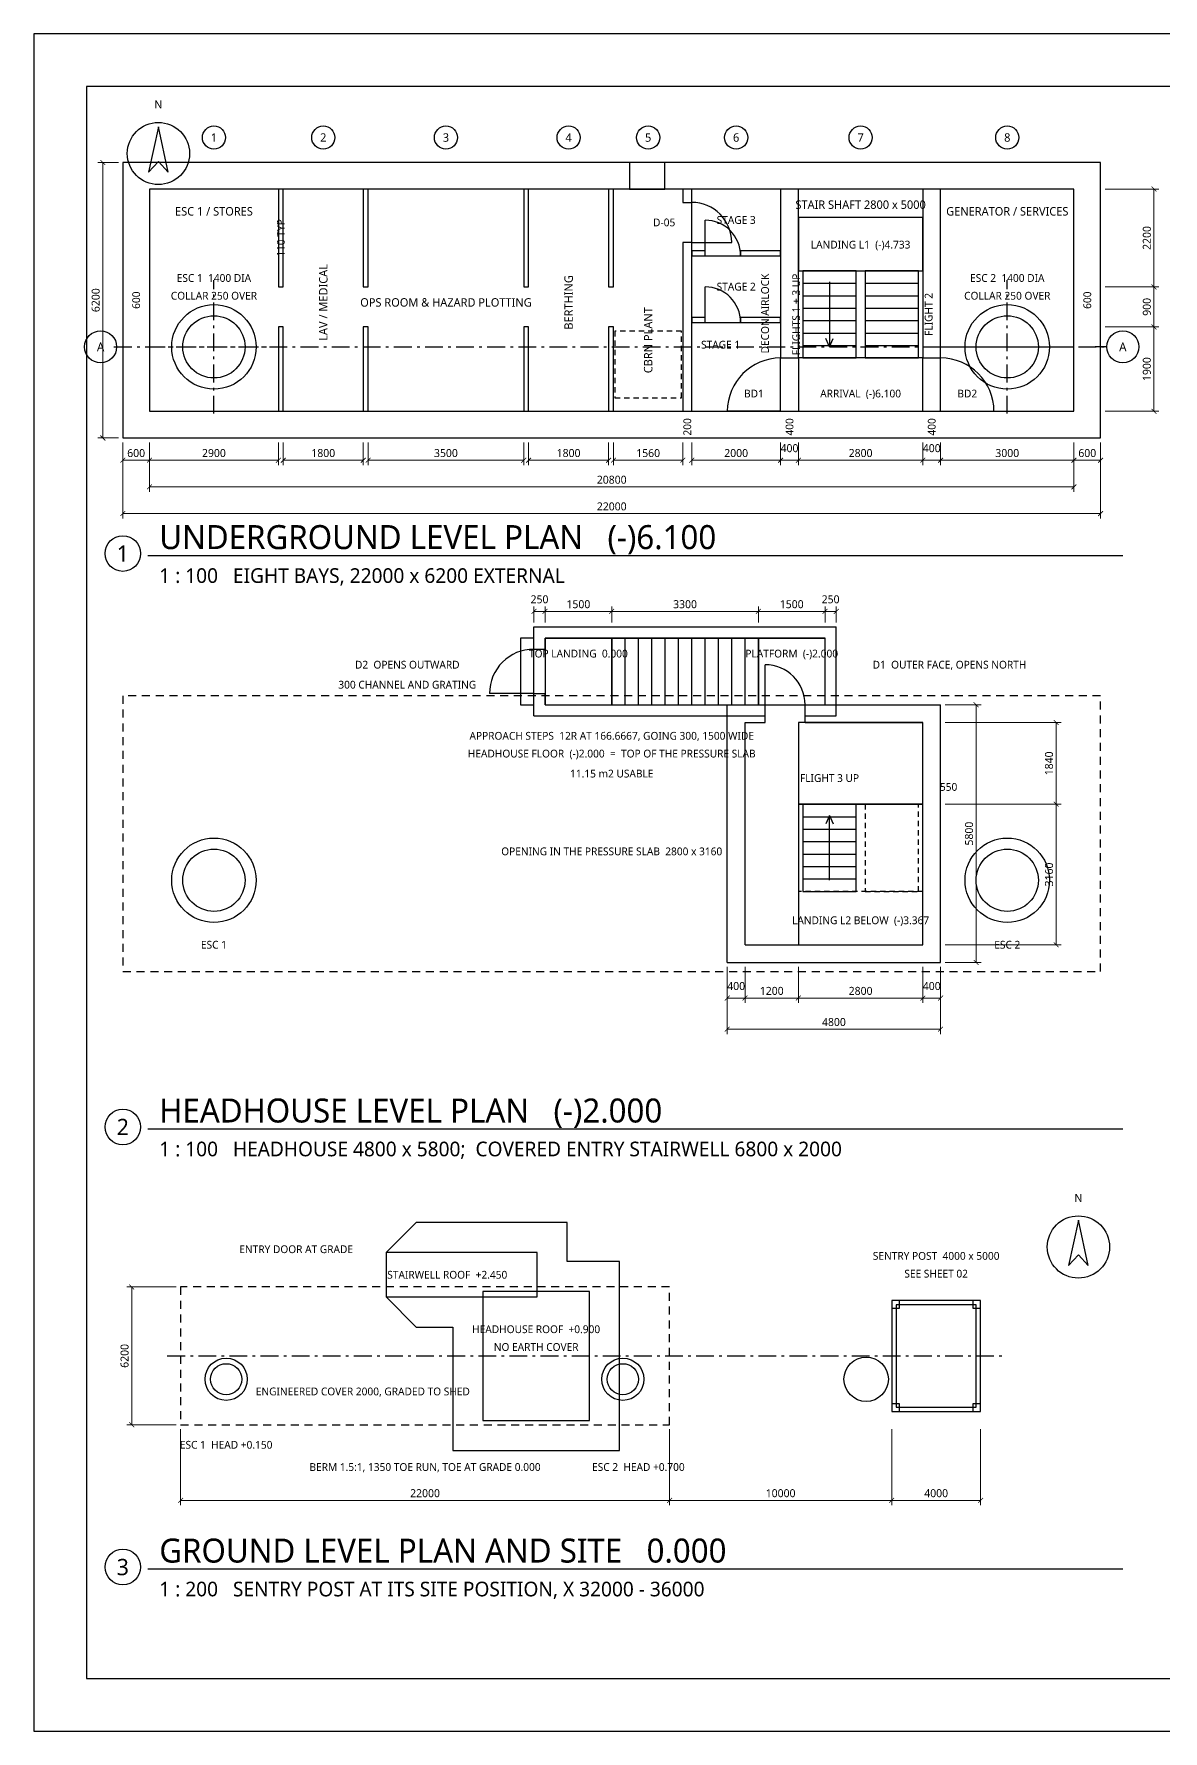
# Model space of a CAD drawing. Header units: millimetres. Extents: x 27 to 567, y 19 to 401.
# Drawn here: x 27 to 281.1, y 19.1 to 400.9 of the extents above; entities that cross this region are included whole.
import ezdxf
from ezdxf.enums import TextEntityAlignment as Align

# ---------------------------------------------------------------- set-up
doc = ezdxf.new("R2010")
doc.units = ezdxf.units.MM
for name, color, linetype in [('A-COVER', 8, 'Continuous'), ('A-EQUIP', 5, 'Continuous'), ('A-OPEN', 1, 'Continuous'), ('A-OVER', 8, 'Continuous'), ('A-WALL', 7, 'Continuous'), ('A-WALL-IN', 7, 'Continuous'), ('S-CENTER', 7, 'Continuous'), ('S-DIM', 7, 'Continuous'), ('S-GRID', 7, 'Continuous'), ('S-SECTION', 7, 'Continuous'), ('S-TEXT', 7, 'Continuous'), ('S-TITLE', 7, 'Continuous')]:
    doc.layers.add(name, color=color, linetype=linetype)
doc.styles.add('OpenSans', font='OpenSans-Regular.ttf')
doc.dimstyles.new('A2-DIM-S', dxfattribs={"dimtxt": 1.8, "dimasz": 1.1, "dimexe": 1.1, "dimexo": 1, "dimgap": 0.7, "dimtad": 1, "dimdec": 0, "dimtxsty": 'OpenSans', "dimblk": 'ARCHTICK', "dimcen": 2.5, "dimclrd": 7, "dimclre": 7, "dimclrt": 7, "dimazin": 3, "dimtfac": 1, "dimtmove": 0, "dimatfit": 3, "dimlwd": 13, "dimlwe": 13})

# ---------------------------------------------------------------- blocks, each defined once
blk = doc.blocks.new('A2-SECMARK')
at = {"layer": 'S-SECTION'}
blk.add_circle((0, 0), 3.6, dxfattribs=at)
blk = doc.blocks.new('A2-NORTH')
at = {"layer": 'S-TITLE'}
blk.add_lwpolyline([(0, 6), (-2.2, -4.2), (0, -1.8), (2.2, -4.2)], close=True, dxfattribs=at)
blk.add_circle((0, 0), 7, dxfattribs=at)
blk = doc.blocks.new('_ARCHTICK')
at = {"color": 0, "linetype": 'BYBLOCK', "const_width": 0.15}
blk.add_lwpolyline([(-0.5, -0.5), (0.5, 0.5)], dxfattribs=at)

msp = doc.modelspace()

# ---------------------------------------------------------------- linework, layer by layer
at = {"layer": 'A-COVER'}
msp.add_lwpolyline([(106.25, 116.75), (113, 110), (121.25, 110), (121.25, 82.25), (158.75, 82.25), (158.75, 124.75), (147, 124.75), (147, 133.5), (113, 133.5), (106.25, 126.75)], dxfattribs=at)
at = {"layer": 'A-EQUIP'}
for points in [[(160.98, 366), (168.98, 366), (168.98, 372), (160.98, 372)], [(136.5, 250), (139.5, 250), (139.5, 265), (136.5, 265)]]:
    msp.add_lwpolyline(points, close=True, dxfattribs=at)
at = {"layer": 'A-OPEN'}
for p, q in [((175, 354), (175, 363)), ((178, 351), (178, 359)), ((175, 354), (184, 354)), ((178, 351), (186, 351)), ((178, 336), (178, 344)), ((178, 336), (186, 336)), ((195, 316), (195, 328)), ((231, 316), (231, 328)), ((195, 316), (183, 316)), ((231, 316), (243, 316)), ((139.5, 262.5), (142, 262.5)), ((139.5, 252.5), (139.5, 262.5)), ((191.5, 250), (191.5, 259)), ((139.5, 252.5), (129.5, 252.5)), ((139.5, 252.5), (142, 252.5)), ((191.5, 246), (191.5, 250)), ((191.5, 250), (200.5, 250)), ((200.5, 246), (200.5, 250))]:
    msp.add_line(p, q, dxfattribs=at)
msp.add_lwpolyline([(199, 196), (227, 196), (227, 227.6), (199, 227.6)], close=True, dxfattribs=at)
for centre, radius in [((67.5, 330.5), 7), ((246, 330.5), 7), ((67.5, 210.5), 7), ((246, 210.5), 7), ((70.25, 98.25), 3.5), ((159.5, 98.25), 3.5)]:
    msp.add_circle(centre, radius, dxfattribs=at)
for centre, radius, start, end in [((175, 354), 9, 0, 90), ((178, 351), 8, 0, 90), ((178, 336), 8, 0, 90), ((195, 316), 12, 90, 180), ((231, 316), 12, 0, 90), ((139.5, 252.5), 10, 90, 180), ((191.5, 250), 9, 0, 90)]:
    msp.add_arc(centre, radius, start, end, dxfattribs=at)
at = {"layer": 'A-OVER'}
for p, q in [((199, 347.6), (200.8, 347.6)), ((202, 347.6), (203.8, 347.6)), ((205, 347.6), (206.8, 347.6)), ((208, 347.6), (209.8, 347.6)), ((211, 347.6), (212.8, 347.6)), ((214, 347.6), (215.8, 347.6)), ((217, 347.6), (218.8, 347.6)), ((220, 347.6), (221.8, 347.6)), ((223, 347.6), (224.8, 347.6)), ((226, 347.6), (227, 347.6)), ((157.98, 334), (157.68, 334)), ((157.68, 334), (157.68, 332.8)), ((160.08, 334), (158.88, 334)), ((162.18, 334), (160.98, 334)), ((164.28, 334), (163.08, 334)), ((166.38, 334), (165.18, 334)), ((168.48, 334), (167.28, 334)), ((170.58, 334), (169.38, 334)), ((172.68, 334), (171.48, 334)), ((172.68, 333.7), (172.68, 334)), ((172.68, 331.6), (172.68, 332.8)), ((157.68, 331.9), (157.68, 330.7)), ((157.68, 329.8), (157.68, 328.6)), ((172.68, 329.5), (172.68, 330.7)), ((172.68, 327.4), (172.68, 328.6)), ((157.68, 327.7), (157.68, 326.5)), ((157.68, 325.6), (157.68, 324.4)), ((172.68, 325.3), (172.68, 326.5)), ((157.68, 323.5), (157.68, 322.3)), ((157.68, 321.4), (157.68, 320.2)), ((172.68, 323.2), (172.68, 324.4)), ((172.68, 321.1), (172.68, 322.3)), ((157.68, 319.3), (157.68, 319)), ((157.68, 319), (158.88, 319)), ((159.78, 319), (160.98, 319)), ((161.88, 319), (163.08, 319)), ((163.98, 319), (165.18, 319)), ((166.08, 319), (167.28, 319)), ((168.18, 319), (169.38, 319)), ((170.28, 319), (171.48, 319)), ((172.38, 319), (172.68, 319)), ((172.68, 319), (172.68, 320.2)), ((47, 252), (47, 250.2)), ((50, 252), (48.2, 252)), ((53.1, 252), (51.3, 252)), ((56.2, 252), (54.4, 252)), ((59.3, 252), (57.5, 252)), ((62.4, 252), (60.6, 252)), ((65.5, 252), (63.7, 252)), ((68.6, 252), (66.8, 252)), ((71.7, 252), (69.9, 252)), ((74.8, 252), (73, 252)), ((77.9, 252), (76.1, 252)), ((81, 252), (79.2, 252)), ((84.1, 252), (82.3, 252)), ((87.2, 252), (85.4, 252)), ((90.3, 252), (88.5, 252)), ((93.4, 252), (91.6, 252)), ((96.5, 252), (94.7, 252)), ((99.6, 252), (97.8, 252)), ((102.7, 252), (100.9, 252)), ((105.8, 252), (104, 252)), ((108.9, 252), (107.1, 252)), ((112, 252), (110.2, 252)), ((115.1, 252), (113.3, 252)), ((118.2, 252), (116.4, 252)), ((121.3, 252), (119.5, 252)), ((124.4, 252), (122.6, 252)), ((127.5, 252), (125.7, 252)), ((130.6, 252), (128.8, 252)), ((133.7, 252), (131.9, 252)), ((136.8, 252), (135, 252)), ((139.9, 252), (138.1, 252)), ((143, 252), (141.2, 252)), ((146.1, 252), (144.3, 252)), ((149.2, 252), (147.4, 252)), ((152.3, 252), (150.5, 252)), ((155.4, 252), (153.6, 252)), ((158.5, 252), (156.7, 252)), ((161.6, 252), (159.8, 252)), ((164.7, 252), (162.9, 252)), ((167.8, 252), (166, 252)), ((170.9, 252), (169.1, 252)), ((174, 252), (172.2, 252)), ((177.1, 252), (175.3, 252)), ((180.2, 252), (178.4, 252)), ((183.3, 252), (181.5, 252)), ((186.4, 252), (184.6, 252)), ((189.5, 252), (187.7, 252)), ((192.6, 252), (190.8, 252)), ((195.7, 252), (193.9, 252)), ((198.8, 252), (197, 252)), ((201.9, 252), (200.1, 252)), ((205, 252), (203.2, 252)), ((208.1, 252), (206.3, 252)), ((211.2, 252), (209.4, 252)), ((214.3, 252), (212.5, 252)), ((217.4, 252), (215.6, 252)), ((220.5, 252), (218.7, 252)), ((223.6, 252), (221.8, 252)), ((226.7, 252), (224.9, 252)), ((229.8, 252), (228, 252)), ((232.9, 252), (231.1, 252)), ((236, 252), (234.2, 252)), ((239.1, 252), (237.3, 252)), ((242.2, 252), (240.4, 252)), ((245.3, 252), (243.5, 252)), ((248.4, 252), (246.6, 252)), ((251.5, 252), (249.7, 252)), ((254.6, 252), (252.8, 252)), ((257.7, 252), (255.9, 252)), ((260.8, 252), (259, 252)), ((263.9, 252), (262.1, 252)), ((267, 252), (265.2, 252)), ((47, 248.9), (47, 247.1)), ((267, 248.9), (267, 250.7)), ((47, 245.8), (47, 244)), ((267, 245.8), (267, 247.6)), ((267, 242.7), (267, 244.5)), ((47, 242.7), (47, 240.9)), ((267, 239.6), (267, 241.4)), ((47, 239.6), (47, 237.8)), ((267, 236.5), (267, 238.3)), ((47, 236.5), (47, 234.7)), ((47, 233.4), (47, 231.6)), ((267, 233.4), (267, 235.2)), ((47, 230.3), (47, 228.5)), ((267, 230.3), (267, 232.1)), ((47, 227.2), (47, 225.4)), ((214, 227.6), (214, 226.4)), ((214, 225.5), (214, 224.3)), ((215.5, 227.6), (214.3, 227.6)), ((217.6, 227.6), (216.4, 227.6)), ((219.7, 227.6), (218.5, 227.6)), ((221.8, 227.6), (220.6, 227.6)), ((223.9, 227.6), (222.7, 227.6)), ((226, 227.6), (224.8, 227.6)), ((226, 226.9), (226, 227.6)), ((226, 224.8), (226, 226)), ((267, 227.2), (267, 229)), ((267, 224.1), (267, 225.9)), ((47, 224.1), (47, 222.3)), ((214, 223.4), (214, 222.2)), ((226, 222.7), (226, 223.9)), ((226, 220.6), (226, 221.8)), ((267, 221), (267, 222.8)), ((47, 221), (47, 219.2)), ((47, 217.9), (47, 216.1)), ((214, 221.3), (214, 220.1)), ((214, 219.2), (214, 218)), ((226, 218.5), (226, 219.7)), ((267, 217.9), (267, 219.7)), ((47, 214.8), (47, 213)), ((214, 217.1), (214, 215.9)), ((214, 215), (214, 213.8)), ((226, 216.4), (226, 217.6)), ((226, 214.3), (226, 215.5)), ((267, 214.8), (267, 216.6)), ((47, 211.7), (47, 209.9)), ((214, 212.9), (214, 211.7)), ((214, 210.8), (214, 209.6)), ((226, 212.2), (226, 213.4)), ((226, 210.1), (226, 211.3)), ((267, 211.7), (267, 213.5)), ((267, 208.6), (267, 210.4)), ((47, 208.6), (47, 206.8)), ((199.7, 208), (199, 208)), ((199, 208), (199, 206.8)), ((201.8, 208), (200.6, 208)), ((203.9, 208), (202.7, 208)), ((206, 208), (204.8, 208)), ((208.1, 208), (206.9, 208)), ((210.2, 208), (209, 208)), ((212.3, 208), (211.1, 208)), ((214.4, 208), (213.2, 208)), ((214, 208.7), (214, 208)), ((214, 208), (215.2, 208)), ((216.5, 208), (215.3, 208)), ((216.1, 208), (217.3, 208)), ((218.6, 208), (217.4, 208)), ((218.2, 208), (219.4, 208)), ((220.7, 208), (219.5, 208)), ((220.3, 208), (221.5, 208)), ((222.8, 208), (221.6, 208)), ((222.4, 208), (223.6, 208)), ((224.9, 208), (223.7, 208)), ((224.5, 208), (225.7, 208)), ((227, 208), (225.8, 208)), ((226, 208), (226, 209.2)), ((227, 206.5), (227, 207.7)), ((267, 205.5), (267, 207.3)), ((47, 205.5), (47, 203.7)), ((47, 202.4), (47, 200.6)), ((199, 205.9), (199, 204.7)), ((199, 203.8), (199, 202.6)), ((227, 204.4), (227, 205.6)), ((227, 202.3), (227, 203.5)), ((267, 202.4), (267, 204.2)), ((47, 199.3), (47, 197.5)), ((199, 201.7), (199, 200.5)), ((199, 199.6), (199, 198.4)), ((227, 200.2), (227, 201.4)), ((227, 198.1), (227, 199.3)), ((267, 199.3), (267, 201.1)), ((47, 196.2), (47, 194.4)), ((199, 197.5), (199, 196.3)), ((199, 196), (200.2, 196)), ((201.1, 196), (202.3, 196)), ((203.2, 196), (204.4, 196)), ((205.3, 196), (206.5, 196)), ((207.4, 196), (208.6, 196)), ((209.5, 196), (210.7, 196)), ((211.6, 196), (212.8, 196)), ((213.7, 196), (214.9, 196)), ((215.8, 196), (217, 196)), ((217.9, 196), (219.1, 196)), ((220, 196), (221.2, 196)), ((222.1, 196), (223.3, 196)), ((224.2, 196), (225.4, 196)), ((226.3, 196), (227, 196)), ((227, 196), (227, 197.2)), ((267, 196.2), (267, 198)), ((267, 193.1), (267, 194.9)), ((47, 193.1), (47, 191.3)), ((267, 190), (267, 191.8)), ((47, 190), (48.8, 190)), ((50.1, 190), (51.9, 190)), ((53.2, 190), (55, 190)), ((56.3, 190), (58.1, 190)), ((59.4, 190), (61.2, 190)), ((62.5, 190), (64.3, 190)), ((65.6, 190), (67.4, 190)), ((68.7, 190), (70.5, 190)), ((71.8, 190), (73.6, 190)), ((74.9, 190), (76.7, 190)), ((78, 190), (79.8, 190)), ((81.1, 190), (82.9, 190)), ((84.2, 190), (86, 190)), ((87.3, 190), (89.1, 190)), ((90.4, 190), (92.2, 190)), ((93.5, 190), (95.3, 190)), ((96.6, 190), (98.4, 190)), ((99.7, 190), (101.5, 190)), ((102.8, 190), (104.6, 190)), ((105.9, 190), (107.7, 190)), ((109, 190), (110.8, 190)), ((112.1, 190), (113.9, 190)), ((115.2, 190), (117, 190)), ((118.3, 190), (120.1, 190)), ((121.4, 190), (123.2, 190)), ((124.5, 190), (126.3, 190)), ((127.6, 190), (129.4, 190)), ((130.7, 190), (132.5, 190)), ((133.8, 190), (135.6, 190)), ((136.9, 190), (138.7, 190)), ((140, 190), (141.8, 190)), ((143.1, 190), (144.9, 190)), ((146.2, 190), (148, 190)), ((149.3, 190), (151.1, 190)), ((152.4, 190), (154.2, 190)), ((155.5, 190), (157.3, 190)), ((158.6, 190), (160.4, 190)), ((161.7, 190), (163.5, 190)), ((164.8, 190), (166.6, 190)), ((167.9, 190), (169.7, 190)), ((171, 190), (172.8, 190)), ((174.1, 190), (175.9, 190)), ((177.2, 190), (179, 190)), ((180.3, 190), (182.1, 190)), ((183.4, 190), (185.2, 190)), ((186.5, 190), (188.3, 190)), ((189.6, 190), (191.4, 190)), ((192.7, 190), (194.5, 190)), ((195.8, 190), (197.6, 190)), ((198.9, 190), (200.7, 190)), ((202, 190), (203.8, 190)), ((205.1, 190), (206.9, 190)), ((208.2, 190), (210, 190)), ((211.3, 190), (213.1, 190)), ((214.4, 190), (216.2, 190)), ((217.5, 190), (219.3, 190)), ((220.6, 190), (222.4, 190)), ((223.7, 190), (225.5, 190)), ((226.8, 190), (228.6, 190)), ((229.9, 190), (231.7, 190)), ((233, 190), (234.8, 190)), ((236.1, 190), (237.9, 190)), ((239.2, 190), (241, 190)), ((242.3, 190), (244.1, 190)), ((245.4, 190), (247.2, 190)), ((248.5, 190), (250.3, 190)), ((251.6, 190), (253.4, 190)), ((254.7, 190), (256.5, 190)), ((257.8, 190), (259.6, 190)), ((260.9, 190), (262.7, 190)), ((264, 190), (265.8, 190)), ((61.5, 119), (60, 119)), ((60, 119), (60, 117.2)), ((64.6, 119), (62.8, 119)), ((67.7, 119), (65.9, 119)), ((70.8, 119), (69, 119)), ((73.9, 119), (72.1, 119)), ((77, 119), (75.2, 119)), ((80.1, 119), (78.3, 119)), ((83.2, 119), (81.4, 119)), ((86.3, 119), (84.5, 119)), ((89.4, 119), (87.6, 119)), ((92.5, 119), (90.7, 119)), ((95.6, 119), (93.8, 119)), ((98.7, 119), (96.9, 119)), ((101.8, 119), (100, 119)), ((104.9, 119), (103.1, 119)), ((108, 119), (106.2, 119)), ((111.1, 119), (109.3, 119)), ((114.2, 119), (112.4, 119)), ((117.3, 119), (115.5, 119)), ((120.4, 119), (118.6, 119)), ((123.5, 119), (121.7, 119)), ((126.6, 119), (124.8, 119)), ((129.7, 119), (127.9, 119)), ((132.8, 119), (131, 119)), ((135.9, 119), (134.1, 119)), ((139, 119), (137.2, 119)), ((142.1, 119), (140.3, 119)), ((145.2, 119), (143.4, 119)), ((148.3, 119), (146.5, 119)), ((151.4, 119), (149.6, 119)), ((154.5, 119), (152.7, 119)), ((157.6, 119), (155.8, 119)), ((160.7, 119), (158.9, 119)), ((163.8, 119), (162, 119)), ((166.9, 119), (165.1, 119)), ((170, 119), (168.2, 119)), ((60, 115.9), (60, 114.1)), ((170, 115.9), (170, 117.7)), ((170, 112.8), (170, 114.6)), ((60, 112.8), (60, 111)), ((170, 109.7), (170, 111.5)), ((60, 109.7), (60, 107.9)), ((170, 106.6), (170, 108.4)), ((60, 106.6), (60, 104.8)), ((60, 103.5), (60, 101.7)), ((170, 103.5), (170, 105.3)), ((60, 100.4), (60, 98.6)), ((170, 100.4), (170, 102.2)), ((60, 97.3), (60, 95.5)), ((170, 97.3), (170, 99.1)), ((170, 94.2), (170, 96)), ((60, 94.2), (60, 92.4)), ((170, 91.1), (170, 92.9)), ((60, 91.1), (60, 89.3)), ((60, 88), (61.8, 88)), ((63.1, 88), (64.9, 88)), ((66.2, 88), (68, 88)), ((69.3, 88), (71.1, 88)), ((72.4, 88), (74.2, 88)), ((75.5, 88), (77.3, 88)), ((78.6, 88), (80.4, 88)), ((81.7, 88), (83.5, 88)), ((84.8, 88), (86.6, 88)), ((87.9, 88), (89.7, 88)), ((91, 88), (92.8, 88)), ((94.1, 88), (95.9, 88)), ((97.2, 88), (99, 88)), ((100.3, 88), (102.1, 88)), ((103.4, 88), (105.2, 88)), ((106.5, 88), (108.3, 88)), ((109.6, 88), (111.4, 88)), ((112.7, 88), (114.5, 88)), ((115.8, 88), (117.6, 88)), ((118.9, 88), (120.7, 88)), ((122, 88), (123.8, 88)), ((125.1, 88), (126.9, 88)), ((128.2, 88), (130, 88)), ((131.3, 88), (133.1, 88)), ((134.4, 88), (136.2, 88)), ((137.5, 88), (139.3, 88)), ((140.6, 88), (142.4, 88)), ((143.7, 88), (145.5, 88)), ((146.8, 88), (148.6, 88)), ((149.9, 88), (151.7, 88)), ((153, 88), (154.8, 88)), ((156.1, 88), (157.9, 88)), ((159.2, 88), (161, 88)), ((162.3, 88), (164.1, 88)), ((165.4, 88), (167.2, 88)), ((168.5, 88), (170, 88)), ((170, 88), (170, 89.8))]:
    msp.add_line(p, q, dxfattribs=at)
msp.add_lwpolyline([(199, 227.6), (227, 227.6), (227, 246), (199, 246)], close=True, dxfattribs=at)
at = {"layer": 'A-WALL'}
for p, q in [((139.5, 267.5), (207.5, 267.5)), ((139.5, 262.5), (139.5, 267.5)), ((207.5, 247.5), (207.5, 267.5)), ((142, 265), (205, 265)), ((142, 262.5), (142, 265)), ((205, 250), (205, 265)), ((139.5, 247.5), (139.5, 252.5)), ((142, 250), (142, 252.5)), ((142, 250), (191.5, 250)), ((183, 192), (183, 250)), ((183, 250), (191.5, 250)), ((200.5, 250), (231, 250)), ((200.5, 250), (205, 250)), ((231, 192), (231, 250)), ((139.5, 247.5), (191.5, 247.5)), ((187, 196), (187, 246)), ((187, 246), (191.5, 246)), ((200.5, 247.5), (207.5, 247.5)), ((200.5, 246), (227, 246)), ((227, 196), (227, 246)), ((187, 196), (227, 196)), ((183, 192), (231, 192))]:
    msp.add_line(p, q, dxfattribs=at)
for points in [[(47, 310), (267, 310), (267, 372), (47, 372)], [(53, 316), (261, 316), (261, 366), (53, 366)], [(195, 328), (199, 328), (199, 366), (195, 366)], [(227, 328), (231, 328), (231, 366), (227, 366)], [(106.25, 116.75), (140.25, 116.75), (140.25, 126.75), (106.25, 126.75)], [(128, 89), (152, 89), (152, 118), (128, 118)], [(220, 91), (240, 91), (240, 116), (220, 116)], [(220, 114.25), (221.75, 114.25), (221.75, 116), (220, 116)], [(221, 92), (239, 92), (239, 115), (221, 115)], [(238.25, 114.25), (240, 114.25), (240, 116), (238.25, 116)], [(220, 91), (221.75, 91), (221.75, 92.75), (220, 92.75)], [(238.25, 91), (240, 91), (240, 92.75), (238.25, 92.75)]]:
    msp.add_lwpolyline(points, close=True, dxfattribs=at)
for centre, radius in [((67.5, 330.5), 9.5), ((246, 330.5), 9.5), ((67.5, 210.5), 9.5), ((246, 210.5), 9.5), ((70.25, 98.25), 4.75), ((159.5, 98.25), 4.75)]:
    msp.add_circle(centre, radius, dxfattribs=at)
at = {"layer": 'A-WALL-IN'}
for p, q in [((200, 344.8), (212, 344.8)), ((206, 345.1), (206, 330.5)), ((214, 344.8), (226, 344.8)), ((200, 342), (212, 342)), ((214, 342), (226, 342)), ((200, 339.2), (212, 339.2)), ((200, 336.4), (212, 336.4)), ((214, 339.2), (226, 339.2)), ((214, 336.4), (226, 336.4)), ((200, 333.6), (212, 333.6)), ((206, 330.5), (205.1559, 332.3901)), ((206, 330.5), (206.8441, 332.3901)), ((214, 333.6), (226, 333.6)), ((200, 330.8), (212, 330.8)), ((214, 330.8), (226, 330.8)), ((160, 250), (160, 265)), ((163, 250), (163, 265)), ((166, 250), (166, 265)), ((169, 250), (169, 265)), ((172, 250), (172, 265)), ((175, 250), (175, 265)), ((178, 250), (178, 265)), ((181, 250), (181, 265)), ((184, 250), (184, 265)), ((187, 250), (187, 265)), ((200, 224.8), (212, 224.8)), ((200, 222), (212, 222)), ((206, 225.1), (205.1559, 223.2099)), ((206, 210.5), (206, 225.1)), ((206, 225.1), (206.8441, 223.2099)), ((200, 219.2), (212, 219.2)), ((200, 216.4), (212, 216.4)), ((200, 213.6), (212, 213.6)), ((200, 210.8), (212, 210.8))]:
    msp.add_line(p, q, dxfattribs=at)
for points in [[(82, 344), (83.1, 344), (83.1, 366), (82, 366)], [(101.1, 344), (102.2, 344), (102.2, 366), (101.1, 366)], [(137.2, 344), (138.3, 344), (138.3, 366), (137.2, 366)], [(156.3, 344), (157.4, 344), (157.4, 366), (156.3, 366)], [(173, 363), (175, 363), (175, 366), (173, 366)], [(199, 347.6), (227, 347.6), (227, 359.6), (199, 359.6)], [(173, 316), (175, 316), (175, 354), (173, 354)], [(175, 351), (178, 351), (178, 352.1), (175, 352.1)], [(186, 351), (195, 351), (195, 352.1), (186, 352.1)], [(200, 328), (212, 328), (212, 347.6), (200, 347.6)], [(214, 328), (226, 328), (226, 347.6), (214, 347.6)], [(175, 336), (178, 336), (178, 337.1), (175, 337.1)], [(186, 336), (195, 336), (195, 337.1), (186, 337.1)], [(82, 316), (83.1, 316), (83.1, 335), (82, 335)], [(101.1, 316), (102.2, 316), (102.2, 335), (101.1, 335)], [(137.2, 316), (138.3, 316), (138.3, 335), (137.2, 335)], [(156.3, 316), (157.4, 316), (157.4, 335), (156.3, 335)], [(199, 316), (227, 316), (227, 328), (199, 328)], [(142, 250), (157, 250), (157, 265), (142, 265)], [(157, 250), (190, 250), (190, 265), (157, 265)], [(190, 250), (205, 250), (205, 265), (190, 265)], [(200, 208), (212, 208), (212, 227.6), (200, 227.6)]]:
    msp.add_lwpolyline(points, close=True, dxfattribs=at)
msp.add_circle((214.25, 98.25), 5, dxfattribs=at)
at = {"layer": 'S-CENTER'}
for p, q in [((67.5, 343.5), (67.5, 345.5)), ((246, 343.5), (246, 345.5)), ((67.5, 341.7), (67.5, 342.3)), ((67.5, 336.5), (67.5, 340.5)), ((246, 341.7), (246, 342.3)), ((246, 336.5), (246, 340.5)), ((67.5, 334.7), (67.5, 335.3)), ((67.5, 329.5), (67.5, 333.5)), ((246, 334.7), (246, 335.3)), ((246, 329.5), (246, 333.5)), ((45, 330.5), (49, 330.5)), ((50.2, 330.5), (50.8, 330.5)), ((52, 330.5), (56, 330.5)), ((52.5, 330.5), (56.5, 330.5)), ((57.2, 330.5), (57.8, 330.5)), ((57.7, 330.5), (58.3, 330.5)), ((59, 330.5), (63, 330.5)), ((59.5, 330.5), (63.5, 330.5)), ((64.2, 330.5), (64.8, 330.5)), ((64.7, 330.5), (65.3, 330.5)), ((66, 330.5), (70, 330.5)), ((66.5, 330.5), (70.5, 330.5)), ((71.2, 330.5), (71.8, 330.5)), ((71.7, 330.5), (72.3, 330.5)), ((73, 330.5), (77, 330.5)), ((73.5, 330.5), (77.5, 330.5)), ((78.2, 330.5), (78.8, 330.5)), ((78.7, 330.5), (79.3, 330.5)), ((80, 330.5), (84, 330.5)), ((80.5, 330.5), (82.5, 330.5)), ((85.2, 330.5), (85.8, 330.5)), ((87, 330.5), (91, 330.5)), ((92.2, 330.5), (92.8, 330.5)), ((94, 330.5), (98, 330.5)), ((99.2, 330.5), (99.8, 330.5)), ((101, 330.5), (105, 330.5)), ((106.2, 330.5), (106.8, 330.5)), ((108, 330.5), (112, 330.5)), ((113.2, 330.5), (113.8, 330.5)), ((115, 330.5), (119, 330.5)), ((120.2, 330.5), (120.8, 330.5)), ((122, 330.5), (126, 330.5)), ((127.2, 330.5), (127.8, 330.5)), ((129, 330.5), (133, 330.5)), ((134.2, 330.5), (134.8, 330.5)), ((136, 330.5), (140, 330.5)), ((141.2, 330.5), (141.8, 330.5)), ((143, 330.5), (147, 330.5)), ((148.2, 330.5), (148.8, 330.5)), ((150, 330.5), (154, 330.5)), ((155.2, 330.5), (155.8, 330.5)), ((157, 330.5), (161, 330.5)), ((162.2, 330.5), (162.8, 330.5)), ((164, 330.5), (168, 330.5)), ((169.2, 330.5), (169.8, 330.5)), ((171, 330.5), (175, 330.5)), ((176.2, 330.5), (176.8, 330.5)), ((178, 330.5), (182, 330.5)), ((183.2, 330.5), (183.8, 330.5)), ((185, 330.5), (189, 330.5)), ((190.2, 330.5), (190.8, 330.5)), ((192, 330.5), (196, 330.5)), ((197.2, 330.5), (197.8, 330.5)), ((199, 330.5), (203, 330.5)), ((204.2, 330.5), (204.8, 330.5)), ((206, 330.5), (210, 330.5)), ((211.2, 330.5), (211.8, 330.5)), ((213, 330.5), (217, 330.5)), ((218.2, 330.5), (218.8, 330.5)), ((220, 330.5), (224, 330.5)), ((225.2, 330.5), (225.8, 330.5)), ((227, 330.5), (231, 330.5)), ((231, 330.5), (235, 330.5)), ((232.2, 330.5), (232.8, 330.5)), ((234, 330.5), (238, 330.5)), ((236.2, 330.5), (236.8, 330.5)), ((238, 330.5), (242, 330.5)), ((239.2, 330.5), (239.8, 330.5)), ((241, 330.5), (245, 330.5)), ((243.2, 330.5), (243.8, 330.5)), ((245, 330.5), (249, 330.5)), ((246.2, 330.5), (246.8, 330.5)), ((248, 330.5), (252, 330.5)), ((250.2, 330.5), (250.8, 330.5)), ((252, 330.5), (256, 330.5)), ((253.2, 330.5), (253.8, 330.5)), ((255, 330.5), (259, 330.5)), ((257.2, 330.5), (257.8, 330.5)), ((259, 330.5), (261, 330.5)), ((260.2, 330.5), (260.8, 330.5)), ((262, 330.5), (266, 330.5)), ((267.2, 330.5), (267.8, 330.5)), ((67.5, 327.7), (67.5, 328.3)), ((67.5, 322.5), (67.5, 326.5)), ((246, 327.7), (246, 328.3)), ((246, 322.5), (246, 326.5)), ((67.5, 320.7), (67.5, 321.3)), ((246, 320.7), (246, 321.3)), ((67.5, 315.5), (67.5, 319.5)), ((246, 315.5), (246, 319.5)), ((57, 103.5), (61, 103.5)), ((62.2, 103.5), (62.8, 103.5)), ((64, 103.5), (68, 103.5)), ((69.2, 103.5), (69.8, 103.5)), ((71, 103.5), (75, 103.5)), ((76.2, 103.5), (76.8, 103.5)), ((78, 103.5), (82, 103.5)), ((83.2, 103.5), (83.8, 103.5)), ((85, 103.5), (89, 103.5)), ((90.2, 103.5), (90.8, 103.5)), ((92, 103.5), (96, 103.5)), ((97.2, 103.5), (97.8, 103.5)), ((99, 103.5), (103, 103.5)), ((104.2, 103.5), (104.8, 103.5)), ((106, 103.5), (110, 103.5)), ((111.2, 103.5), (111.8, 103.5)), ((113, 103.5), (117, 103.5)), ((118.2, 103.5), (118.8, 103.5)), ((120, 103.5), (124, 103.5)), ((125.2, 103.5), (125.8, 103.5)), ((127, 103.5), (131, 103.5)), ((132.2, 103.5), (132.8, 103.5)), ((134, 103.5), (138, 103.5)), ((139.2, 103.5), (139.8, 103.5)), ((141, 103.5), (145, 103.5)), ((146.2, 103.5), (146.8, 103.5)), ((148, 103.5), (152, 103.5)), ((153.2, 103.5), (153.8, 103.5)), ((155, 103.5), (159, 103.5)), ((160.2, 103.5), (160.8, 103.5)), ((162, 103.5), (166, 103.5)), ((167.2, 103.5), (167.8, 103.5)), ((169, 103.5), (173, 103.5)), ((174.2, 103.5), (174.8, 103.5)), ((176, 103.5), (180, 103.5)), ((181.2, 103.5), (181.8, 103.5)), ((183, 103.5), (187, 103.5)), ((188.2, 103.5), (188.8, 103.5)), ((190, 103.5), (194, 103.5)), ((195.2, 103.5), (195.8, 103.5)), ((197, 103.5), (201, 103.5)), ((202.2, 103.5), (202.8, 103.5)), ((204, 103.5), (208, 103.5)), ((209.2, 103.5), (209.8, 103.5)), ((211, 103.5), (215, 103.5)), ((216.2, 103.5), (216.8, 103.5)), ((218, 103.5), (222, 103.5)), ((223.2, 103.5), (223.8, 103.5)), ((225, 103.5), (229, 103.5)), ((230.2, 103.5), (230.8, 103.5)), ((232, 103.5), (236, 103.5)), ((237.2, 103.5), (237.8, 103.5)), ((239, 103.5), (243, 103.5)), ((244.2, 103.5), (244.8, 103.5))]:
    msp.add_line(p, q, dxfattribs=at)
at = {"layer": 'S-GRID'}
for centre in [(67.5, 377.6), (92.1, 377.6), (119.7, 377.6), (147.3, 377.6), (165.2, 377.6), (185, 377.6), (213, 377.6), (246, 377.6)]:
    msp.add_circle(centre, 2.6, dxfattribs=at)
at = {"layer": 'S-SECTION'}
for p, q in [((45.6, 330.5), (48.2, 330.5)), ((268.4, 330.5), (265.8, 330.5))]:
    msp.add_line(p, q, dxfattribs=at)
at = {"layer": 'S-TITLE'}
for p, q in [((52.6, 283.6), (272, 283.6)), ((52.6, 154.6), (272, 154.6)), ((52.6, 55.6), (272, 55.6))]:
    msp.add_line(p, q, dxfattribs=at)
for points in [[(27, 19.1), (567, 19.1), (567, 400.9), (27, 400.9)], [(38.8, 30.9), (555.2, 30.9), (555.2, 389.1), (38.8, 389.1)]]:
    msp.add_lwpolyline(points, close=True, dxfattribs=at)
for centre in [(47, 284), (47, 155), (47, 56)]:
    msp.add_circle(centre, 4, dxfattribs=at)

# ---------------------------------------------------------------- block references
at = {"layer": 'S-SECTION'}
for p in [(42, 330.5), (272, 330.5)]:
    msp.add_blockref('A2-SECMARK', p, dxfattribs=at)
at = {"layer": 'S-TITLE'}
for p in [(55, 374), (262, 128)]:
    msp.add_blockref('A2-NORTH', p, dxfattribs=at)

# ---------------------------------------------------------------- texts
at = {"layer": 'S-GRID', "style": 'OpenSans'}
for s, p in [('1', (67.5, 377.6)), ('2', (92.1, 377.6)), ('3', (119.7, 377.6)), ('4', (147.3, 377.6)), ('5', (165.2, 377.6)), ('6', (185, 377.6)), ('7', (213, 377.6)), ('8', (246, 377.6))]:
    msp.add_text(s, height=1.9, dxfattribs=at).set_placement(p, align=Align.MIDDLE_CENTER)
at = {"layer": 'S-SECTION', "style": 'OpenSans'}
for p in [(42, 330.5), (272, 330.5)]:
    msp.add_text('A', height=2, dxfattribs=at).set_placement(p, align=Align.MIDDLE_CENTER)
at = {"layer": 'S-TEXT', "style": 'OpenSans'}
for s, height, p in [('STAIR SHAFT 2800 x 5000', 1.9, (213, 362.5)), ('ESC 1 / STORES', 1.9, (67.5, 361)), ('D-05', 1.75, (168.8, 358.5)), ('STAGE 3', 1.75, (185, 359.05)), ('GENERATOR / SERVICES', 1.9, (246, 361)), ('LANDING L1  (-)4.733', 1.75, (213, 353.5)), ('ESC 1  1400 DIA', 1.75, (67.5, 346)), ('STAGE 2', 1.75, (185, 344.05)), ('ESC 2  1400 DIA', 1.75, (246, 346)), ('COLLAR 250 OVER', 1.75, (67.5, 342)), ('OPS ROOM & HAZARD PLOTTING', 1.9, (119.7, 340.5)), ('COLLAR 250 OVER', 1.75, (246, 342)), ('STAGE 1', 1.75, (181.5, 331)), ('BD1', 1.75, (189, 320)), ('ARRIVAL  (-)6.100', 1.75, (213, 320)), ('BD2', 1.75, (237, 320)), ('D2  OPENS OUTWARD', 1.75, (111, 259)), ('TOP LANDING  0.000', 1.75, (149.5, 261.5)), ('PLATFORM  (-)2.000', 1.75, (197.5, 261.5)), ('D1  OUTER FACE, OPENS NORTH', 1.75, (233, 259)), ('300 CHANNEL AND GRATING', 1.75, (111, 254.5)), ('APPROACH STEPS  12R AT 166.6667, GOING 300, 1500 WIDE', 1.75, (157, 243)), ('HEADHOUSE FLOOR  (-)2.000  =  TOP OF THE PRESSURE SLAB', 1.75, (157, 239)), ('11.15 m2 USABLE', 1.75, (157, 234.5)), ('FLIGHT 3 UP', 1.75, (206, 233.5)), ('550', 1.75, (232.8, 231.5)), ('OPENING IN THE PRESSURE SLAB  2800 x 3160', 1.75, (157, 217)), ('LANDING L2 BELOW  (-)3.367', 1.75, (213, 201.5)), ('ESC 1', 1.75, (67.5, 196)), ('ESC 2', 1.75, (246, 196)), ('ENTRY DOOR AT GRADE', 1.75, (86, 127.5)), ('SENTRY POST  4000 x 5000', 1.75, (230, 126)), ('STAIRWELL ROOF  +2.450', 1.75, (120, 121.75)), ('SEE SHEET 02', 1.75, (230, 122)), ('HEADHOUSE ROOF  +0.900', 1.75, (140, 109.5)), ('NO EARTH COVER', 1.75, (140, 105.5)), ('ENGINEERED COVER 2000, GRADED TO SHED', 1.75, (101, 95.5)), ('ESC 1  HEAD +0.150', 1.75, (70.25, 83.5)), ('BERM 1.5:1, 1350 TOE RUN, TOE AT GRADE 0.000', 1.75, (115, 78.5)), ('ESC 2  HEAD +0.700', 1.75, (163, 78.5))]:
    msp.add_text(s, height=height, dxfattribs=at).set_placement(p, align=Align.MIDDLE_CENTER)
for s, height, p in [('110 TYP', 1.75, (82.55, 355)), ('LAV / MEDICAL', 1.9, (92.1, 340.5)), ('BERTHING', 1.9, (147.3, 340.5)), ('DECON AIRLOCK', 1.75, (191.5, 338)), ('FLIGHTS 1 + 3 UP', 1.75, (198.5, 337.8)), ('600', 1.75, (50, 341)), ('FLIGHT 2', 1.75, (228.3, 337.8)), ('600', 1.75, (264, 341)), ('CBRN PLANT', 1.9, (165.2, 332)), ('200', 1.75, (174, 312.5)), ('400', 1.75, (197, 312.5)), ('400', 1.75, (229, 312.5))]:
    msp.add_text(s, height=height, rotation=90, dxfattribs=at).set_placement(p, align=Align.MIDDLE_CENTER)
for s, p in [('1 : 100   EIGHT BAYS, 22000 x 6200 EXTERNAL', (55.2, 277.4)), ('1 : 100   HEADHOUSE 4800 x 5800;  COVERED ENTRY STAIRWELL 6800 x 2000', (55.2, 148.4)), ('1 : 200   SENTRY POST AT ITS SITE POSITION, X 32000 - 36000', (55.2, 49.4))]:
    msp.add_text(s, height=3.3, dxfattribs=at).set_placement(p)
at = {"layer": 'S-TITLE', "style": 'OpenSans'}
for p in [(55, 383.6), (262, 137.6)]:
    msp.add_text('N', height=1.8, dxfattribs=at).set_placement(p, align=Align.BOTTOM_CENTER)
for s, p in [('UNDERGROUND LEVEL PLAN   (-)6.100', (55.2, 285)), ('HEADHOUSE LEVEL PLAN   (-)2.000', (55.2, 156)), ('GROUND LEVEL PLAN AND SITE   0.000', (55.2, 57))]:
    msp.add_text(s, height=5.4, dxfattribs=at).set_placement(p)
for s, p in [('1', (47, 284)), ('2', (47, 155)), ('3', (47, 56))]:
    msp.add_text(s, height=3.672, dxfattribs=at).set_placement(p, align=Align.MIDDLE_CENTER)

# ---------------------------------------------------------------- dimensions: what is measured, and where the dimension line sits
at = {"layer": 'S-DIM'}
for base, p1, p2, override in [((42.5, 310), (47, 310), (47, 372), {"dimlfac": 100}), ((279, 344), (267, 344), (267, 366), {"dimlfac": 100}), ((279, 335), (267, 335), (267, 344), {"dimlfac": 100}), ((279, 316), (267, 316), (267, 335), {"dimlfac": 100}), ((239, 192), (231, 192), (231, 250), {"dimlfac": 100}), ((257, 227.6), (231, 227.6), (231, 246), {"dimlfac": 100}), ((257, 196), (231, 196), (231, 227.6), {"dimlfac": 100}), ((49, 88), (60, 88), (60, 119), {"dimlfac": 200})]:
    msp.add_linear_dim(base=base, p1=p1, p2=p2, angle=90, dimstyle='A2-DIM-S', override=override, dxfattribs=at).render()
for base, p1, p2, override in [((47, 305), (47, 310), (53, 310), {"dimlfac": 100}), ((47, 293), (47, 310), (267, 310), {"dimlfac": 100}), ((53, 305), (53, 310), (82, 310), {"dimlfac": 100}), ((53, 299), (53, 310), (261, 310), {"dimlfac": 100}), ((83.1, 305), (83.1, 310), (101.1, 310), {"dimlfac": 100}), ((102.2, 305), (102.2, 310), (137.2, 310), {"dimlfac": 100}), ((138.3, 305), (138.3, 310), (156.3, 310), {"dimlfac": 100}), ((157.4, 305), (157.4, 310), (173, 310), {"dimlfac": 100}), ((175, 305), (175, 310), (195, 310), {"dimlfac": 100}), ((195, 305), (195, 310), (199, 310), {"dimlfac": 100}), ((199, 305), (199, 310), (227, 310), {"dimlfac": 100}), ((227, 305), (227, 310), (231, 310), {"dimlfac": 100}), ((231, 305), (231, 310), (261, 310), {"dimlfac": 100}), ((261, 305), (261, 310), (267, 310), {"dimlfac": 100}), ((139.5, 271), (139.5, 267.5), (142, 267.5), {"dimlfac": 100}), ((142, 271), (142, 267.5), (157, 267.5), {"dimlfac": 100}), ((157, 271), (157, 267.5), (190, 267.5), {"dimlfac": 100}), ((190, 271), (190, 267.5), (205, 267.5), {"dimlfac": 100}), ((205, 271), (205, 267.5), (207.5, 267.5), {"dimlfac": 100}), ((183, 184), (183, 192), (187, 192), {"dimlfac": 100}), ((187, 184), (187, 192), (199, 192), {"dimlfac": 100}), ((199, 184), (199, 192), (227, 192), {"dimlfac": 100}), ((227, 184), (227, 192), (231, 192), {"dimlfac": 100}), ((183, 177), (183, 190), (231, 190), {"dimlfac": 100}), ((60, 71), (60, 88), (170, 88), {"dimlfac": 200}), ((170, 71), (170, 88), (220, 88), {"dimlfac": 200}), ((220, 71), (220, 88), (240, 88), {"dimlfac": 200})]:
    msp.add_linear_dim(base=base, p1=p1, p2=p2, dimstyle='A2-DIM-S', override=override, dxfattribs=at).render()

doc.saveas('drawing.dxf')
